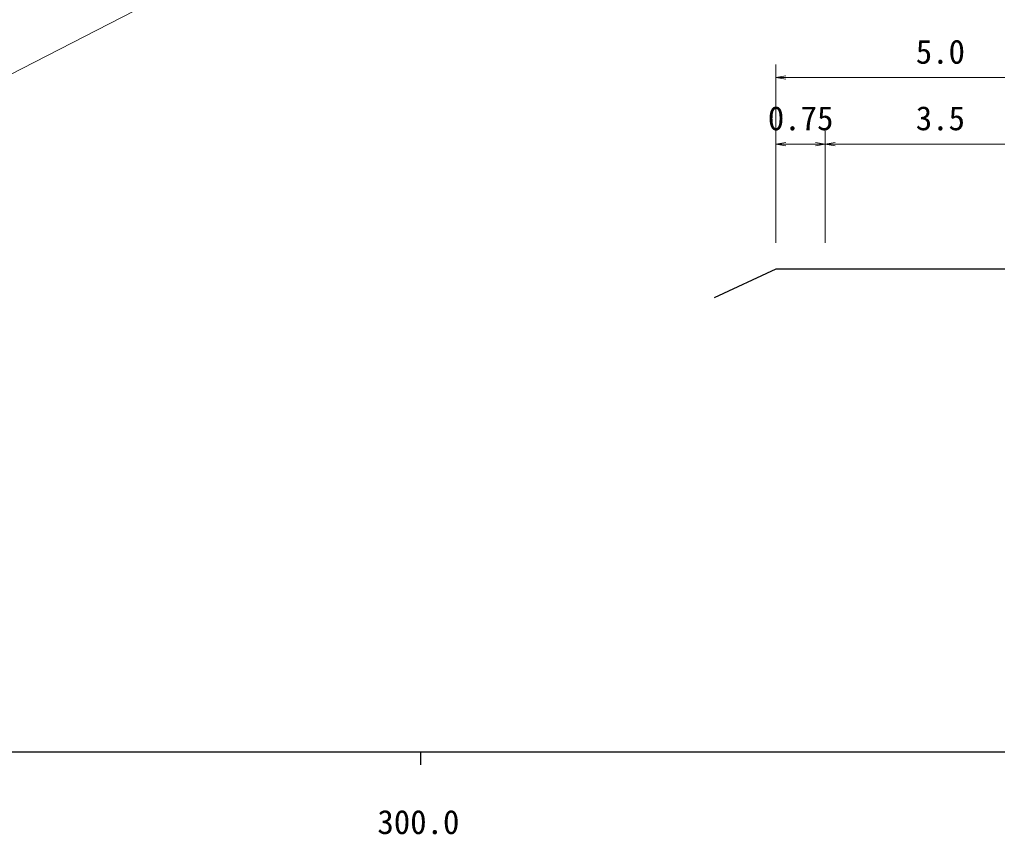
# Model space of a CAD drawing. Units: millimetres on the paper, enlarged 1000 times, with parts at other scales. Extents: x 40000 to 680000, y 20000 to 380000.
# Drawn here: x 337515 to 411874, y 198715 to 260716 of the extents above; entities that cross this region are included whole.
import ezdxf
from ezdxf.enums import TextEntityAlignment as Align

# ---------------------------------------------------------------- set-up
doc = ezdxf.new("R2010")
doc.units = ezdxf.units.MM
doc.header["$LTSCALE"] = 1000
for name, color, linetype, lineweight in [('M-BGD', 7, 'Continuous', 25), ('M-STR-HTXT', 7, 'Continuous', 13), ('M-TTL-BAND', 7, 'Continuous', 25)]:
    doc.layers.add(name, color=color, linetype=linetype, lineweight=lineweight)
doc.styles.add('ＭＳ ゴシック', font='')
doc.styles.get('ＭＳ ゴシック').set_extended_font_data('MS Gothic')

# ---------------------------------------------------------------- blocks, each defined once
blk = doc.blocks.new('open_arrow')
at = {"color": 0, "linetype": 'Continuous', "lineweight": -2}
blk.add_lwpolyline([(7.5, 1.25), (0, 0), (7.5, -1.25)], dxfattribs=at)

msp = doc.modelspace()

# ---------------------------------------------------------------- linework, layer by layer
at = {"layer": 'M-BGD'}
msp.add_line((395034, 241725), (390329, 239543), dxfattribs=at)
msp.add_lwpolyline([(420436, 241725), (416284, 241725), (398784, 241725), (395034, 241725)], dxfattribs=at)
at = {"layer": 'M-STR-HTXT'}
for p, q in [((395034, 243725), (395034, 257303)), ((395034, 256303), (420034, 256303)), ((398784, 243725), (398784, 252242)), ((398784, 251242), (395034, 251242)), ((416284, 251242), (398784, 251242))]:
    msp.add_line(p, q, dxfattribs=at)
msp.add_lwpolyline([(418394, 264442), (361890, 266259), (358880, 266098), (356220, 265654), (353191, 264804), (350990, 263846), (308270, 241867)], dxfattribs=at)
at = {"layer": 'M-TTL-BAND'}
for p, q in [((40000, 205000), (579000, 205000)), ((368000, 205000), (368000, 204000))]:
    msp.add_line(p, q, dxfattribs=at)

# ---------------------------------------------------------------- block references
at = {"layer": 'M-STR-HTXT', "xscale": 100, "yscale": 100}
for p in [(395034, 256303), (395034, 251242), (398784, 251242)]:
    msp.add_blockref('open_arrow', p, dxfattribs=at)
at = {"layer": 'M-STR-HTXT', "xscale": 100, "yscale": 100, "rotation": 180}
msp.add_blockref('open_arrow', (398784, 251242), dxfattribs=at)

# ---------------------------------------------------------------- texts
at = {"layer": 'M-STR-HTXT', "style": 'ＭＳ ゴシック'}
for s, p in [('5.0', (407534, 256803)), ('0.75', (396909, 251742)), ('3.5', (407534, 251742))]:
    msp.add_text(s, height=1833, dxfattribs=at).set_placement(p, align=Align.BOTTOM_CENTER)
at = {"layer": 'M-TTL-BAND', "style": 'ＭＳ ゴシック'}
msp.add_text('300.0', height=1833, dxfattribs=at).set_placement((367844, 198195), align=Align.BOTTOM_CENTER)

doc.saveas('drawing.dxf')
